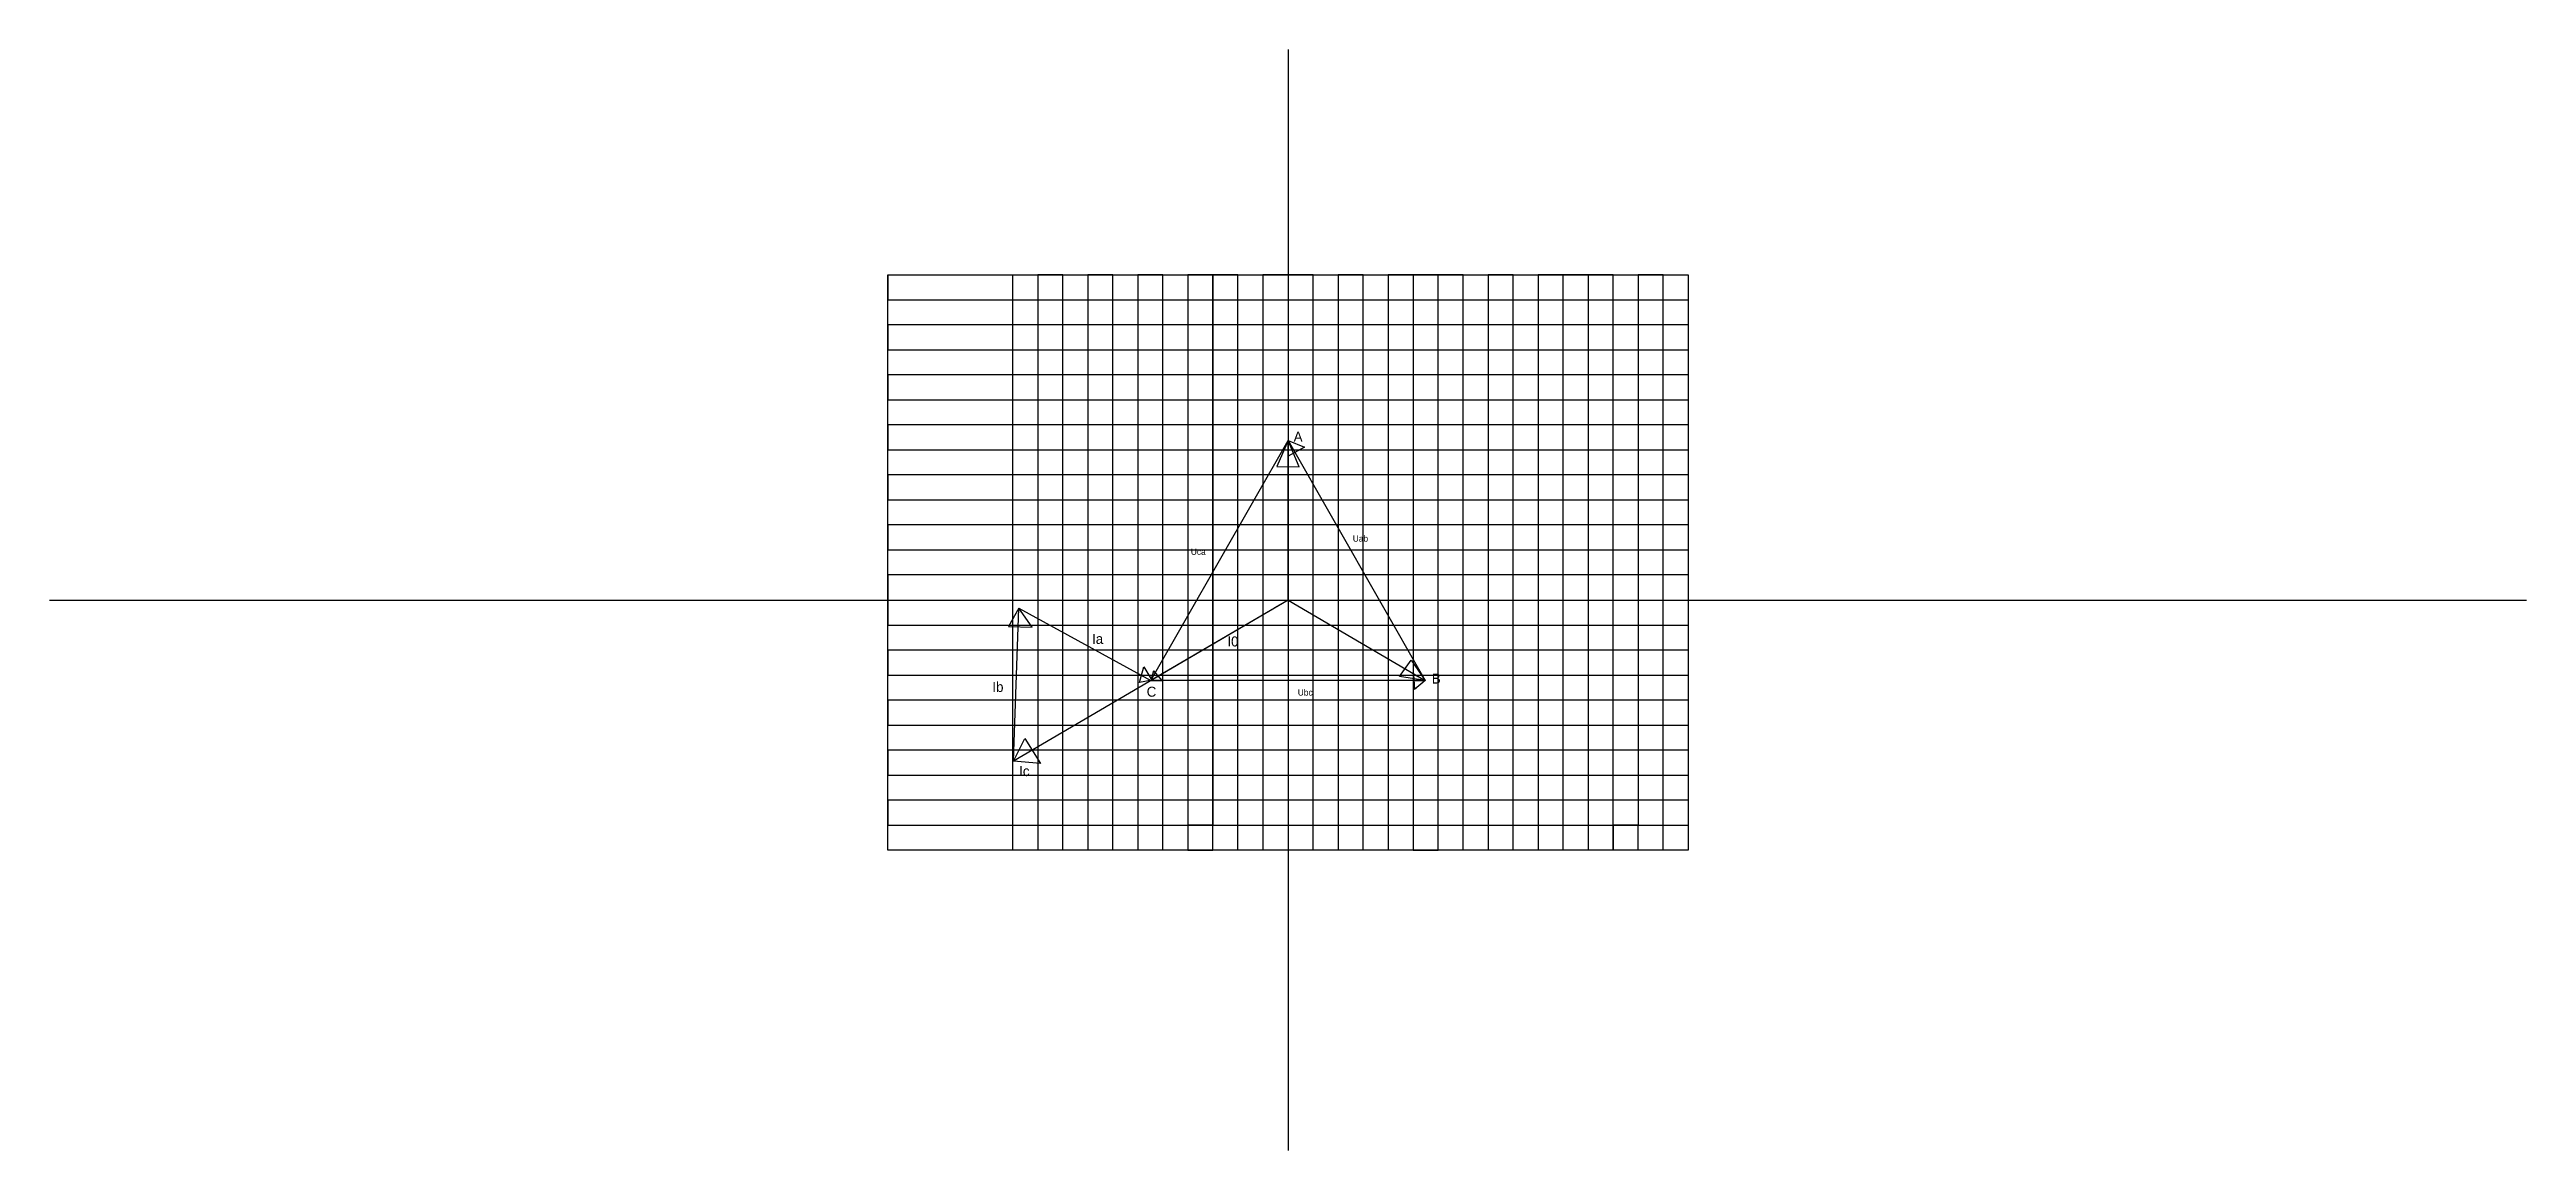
# Model space of a CAD drawing. Header units: millimetres. Extents: x -495 to 495, y -220 to 220.
import ezdxf

# ---------------------------------------------------------------- set-up
doc = ezdxf.new("R2010")
doc.units = ezdxf.units.MM
doc.layers.add('1', color=10, linetype='Continuous')
doc.layers.add('Фон', color=251, linetype='Continuous', transparency=0.5)

msp = doc.modelspace()

# ---------------------------------------------------------------- linework, layer by layer
for p, q in [((0, 220), (0, -220)), ((-495, 0), (495, 0))]:
    msp.add_line(p, q)
msp.add_point((0, 0))
at = {"layer": '1', "color": 4}
for p, q in [((-54.87, -32.21), (0, 63.71)), ((0, 63.71), (54.87, -32.21)), ((54.87, -32.21), (-54.87, -32.21))]:
    msp.add_line(p, q, dxfattribs=at)
at = {"layer": '1', "color": 5}
for p, q in [((0, 63.71), (-4.51, 53.29)), ((0, 0), (0, 63.71)), ((4.41, 53.16), (0, 63.71)), ((-4.51, 53.29), (4.41, 53.16)), ((0, 0), (-54.87, -32.21)), ((0, 0), (-5.43, -3.19)), ((0, 0), (54.87, -32.21)), ((-107.64, -3.23), (-111.72, -10.65)), ((0, 0), (-109.73, -64.42)), ((-109.73, -64.42), (-107.64, -3.23)), ((-107.64, -3.23), (-54.86, -32.21)), ((-102.24, -10.88), (-107.64, -3.23)), ((0, 0), (5.53, -3.25)), ((-111.72, -10.65), (-102.24, -10.88)), ((-59.31, -32.92), (-57.59, -26.71)), ((-57.59, -26.71), (-54.49, -31.99)), ((44.63, -30.53), (49.19, -24.05)), ((49.19, -24.05), (54.87, -32.21)), ((-54.49, -31.99), (-59.31, -32.92)), ((54.87, -32.21), (44.63, -30.53)), ((-109.73, -64.42), (-105.25, -55.38)), ((-105.25, -55.38), (-98.97, -65.34)), ((-98.97, -65.34), (-109.73, -64.42))]:
    msp.add_line(p, q, dxfattribs=at)
at = {"layer": '1'}
for p, q in [((0, 63.71), (0, 57.51)), ((0, 63.71), (6.62, 61.03)), ((0, 63.71), (0, 0)), ((6.62, 61.03), (0, 57.51)), ((0, 0), (-54.87, -32.21)), ((0, 0), (54.87, -32.21)), ((-53.8, -28.36), (-54.87, -32.21)), ((-53.8, -28.36), (-50.48, -32.21)), ((-54.87, -32.21), (-50.48, -32.21)), ((54.87, -32.21), (50.12, -29.75)), ((50.12, -29.75), (50.62, -35.79)), ((50.32, -32.21), (54.87, -32.21)), ((54.87, -32.21), (50.62, -35.79)), ((54.87, -32.21), (54.87, -32.21))]:
    msp.add_line(p, q, dxfattribs=at)
at = {"layer": '1', "color": 2}
msp.add_line((0, 0), (0, 0), dxfattribs=at)
msp.add_line((0, 0), (0, 0), dxfattribs=at)
at = {"layer": 'Фон', "color": 0}
for p, q in [((-160, 130), (160, 130)), ((-160, -100), (-160, 130)), ((-160, 130), (-160, 120)), ((-110, -100), (-110, 130)), ((-90, 130), (-100, 130)), ((-100, 130), (-100, -100)), ((-90, -100), (-90, 130)), ((-70, 130), (-80, 130)), ((-80, 130), (-80, -100)), ((-70, -100), (-70, 130)), ((-50, 130), (-60, 130)), ((-60, 130), (-60, -90)), ((-50, -100), (-50, 130)), ((-30, 130), (-40, 130)), ((-40, 130), (-40, -90)), ((-20, 130), (-30, 130)), ((-30, 130), (-30, -90)), ((-30, -90), (-30, 130)), ((-20, -100), (-20, 130)), ((10, 130), (-10, 130)), ((-10, 130), (-10, -100)), ((10, -100), (10, 130)), ((30, 130), (20, 130)), ((20, 130), (20, -100)), ((30, -100), (30, 130)), ((60, 130), (40, 130)), ((40, 130), (40, -100)), ((70, 130), (50, 130)), ((50, 130), (50, -100)), ((60, 120), (60, 130)), ((70, -100), (70, 130)), ((90, 130), (80, 130)), ((80, 130), (80, -90)), ((90, -100), (90, 130)), ((110, 130), (100, 130)), ((100, 130), (100, -100)), ((130, 130), (110, 130)), ((110, 130), (120, 130)), ((110, -100), (110, 130)), ((120, 130), (120, -90)), ((130, -100), (130, 130)), ((150, 130), (140, 130)), ((140, 130), (140, -90)), ((150, -100), (150, 130)), ((160, 130), (160, -100)), ((-160, 120), (160, 120)), ((60, -100), (60, 120)), ((160, 120), (160, 110)), ((160, 110), (-160, 110)), ((-160, 110), (-160, 100)), ((-160, 100), (160, 100)), ((160, 100), (160, 90)), ((160, 90), (-160, 90)), ((-160, 90), (-160, 80)), ((-160, 80), (160, 80)), ((160, 80), (160, 70)), ((160, 70), (-160, 70)), ((-160, 70), (-160, 60)), ((-160, 60), (160, 60)), ((160, 60), (160, 50)), ((160, 50), (-160, 50)), ((-160, 50), (-160, 40)), ((-160, 40), (160, 40)), ((160, 40), (160, 30)), ((160, 30), (-160, 30)), ((-160, 30), (-160, 20)), ((-160, 20), (160, 20)), ((160, 20), (160, 10)), ((160, 10), (-160, 10)), ((-160, 10), (-160, -10)), ((-160, -10), (160, -10)), ((160, -10), (160, -20)), ((160, -20), (-160, -20)), ((-160, -20), (-160, -30)), ((-160, -30), (160, -30)), ((160, -30), (160, -40)), ((160, -40), (-160, -40)), ((-160, -40), (-160, -50)), ((-160, -50), (160, -50)), ((160, -50), (160, -60)), ((160, -60), (-160, -60)), ((-160, -60), (-160, -70)), ((-160, -70), (160, -70)), ((160, -70), (160, -80)), ((160, -80), (-160, -80)), ((-160, -80), (-160, -90)), ((-160, -90), (160, -90)), ((-60, -90), (-60, -100)), ((-30, -90), (-40, -90)), ((-40, -90), (-40, -100)), ((-40, -90), (-40, -100)), ((-30, -100), (-30, -90)), ((80, -90), (80, -100)), ((120, -90), (120, -100)), ((140, -90), (130, -90)), ((140, -90), (130, -90)), ((130, -90), (130, -100)), ((140, -100), (140, -90)), ((160, -90), (160, -100)), ((160, -100), (-160, -100)), ((-100, -100), (-110, -100)), ((-80, -100), (-90, -100)), ((-60, -100), (-70, -100)), ((-40, -100), (-50, -100)), ((-40, -100), (-30, -100)), ((-10, -100), (-20, -100)), ((20, -100), (10, -100)), ((40, -100), (30, -100)), ((50, -100), (60, -100)), ((80, -100), (70, -100)), ((100, -100), (90, -100)), ((120, -100), (110, -100))]:
    msp.add_line(p, q, dxfattribs=at)

# ---------------------------------------------------------------- texts
at = {"layer": '1', "attachment_point": 1}
for s, width, insert, char_height in [('A', 13.1879, (2.26, 67.28), 4), ('Uca', 12.3842, (-38.83, 20.54), 2.5), ('Uab', 12.3842, (25.88, 25.82), 2.5), ('B', 13.1879, (57.48, -29.39), 4), ('С', 13.1879, (-56.48, -34.66), 4), ('Ubc', 12.3842, (3.9, -35.7), 2.5)]:
    msp.add_mtext_dynamic_manual_height_columns(s, width=width, gutter_width=12.5, heights=[0], dxfattribs=dict(at, insert=insert, char_height=char_height))
at = {"layer": '1', "color": 5, "char_height": 4, "attachment_point": 1}
for s, insert in [('Ia', (-78.33, -13.54)), ('I0', (-24.24, -14.56)), ('Ib', (-118.18, -32.75)), ('Ic', (-107.45, -66.39))]:
    msp.add_mtext_dynamic_manual_height_columns(s, width=14.9839, gutter_width=12.5, heights=[0], dxfattribs=dict(at, insert=insert))

doc.saveas('drawing.dxf')
